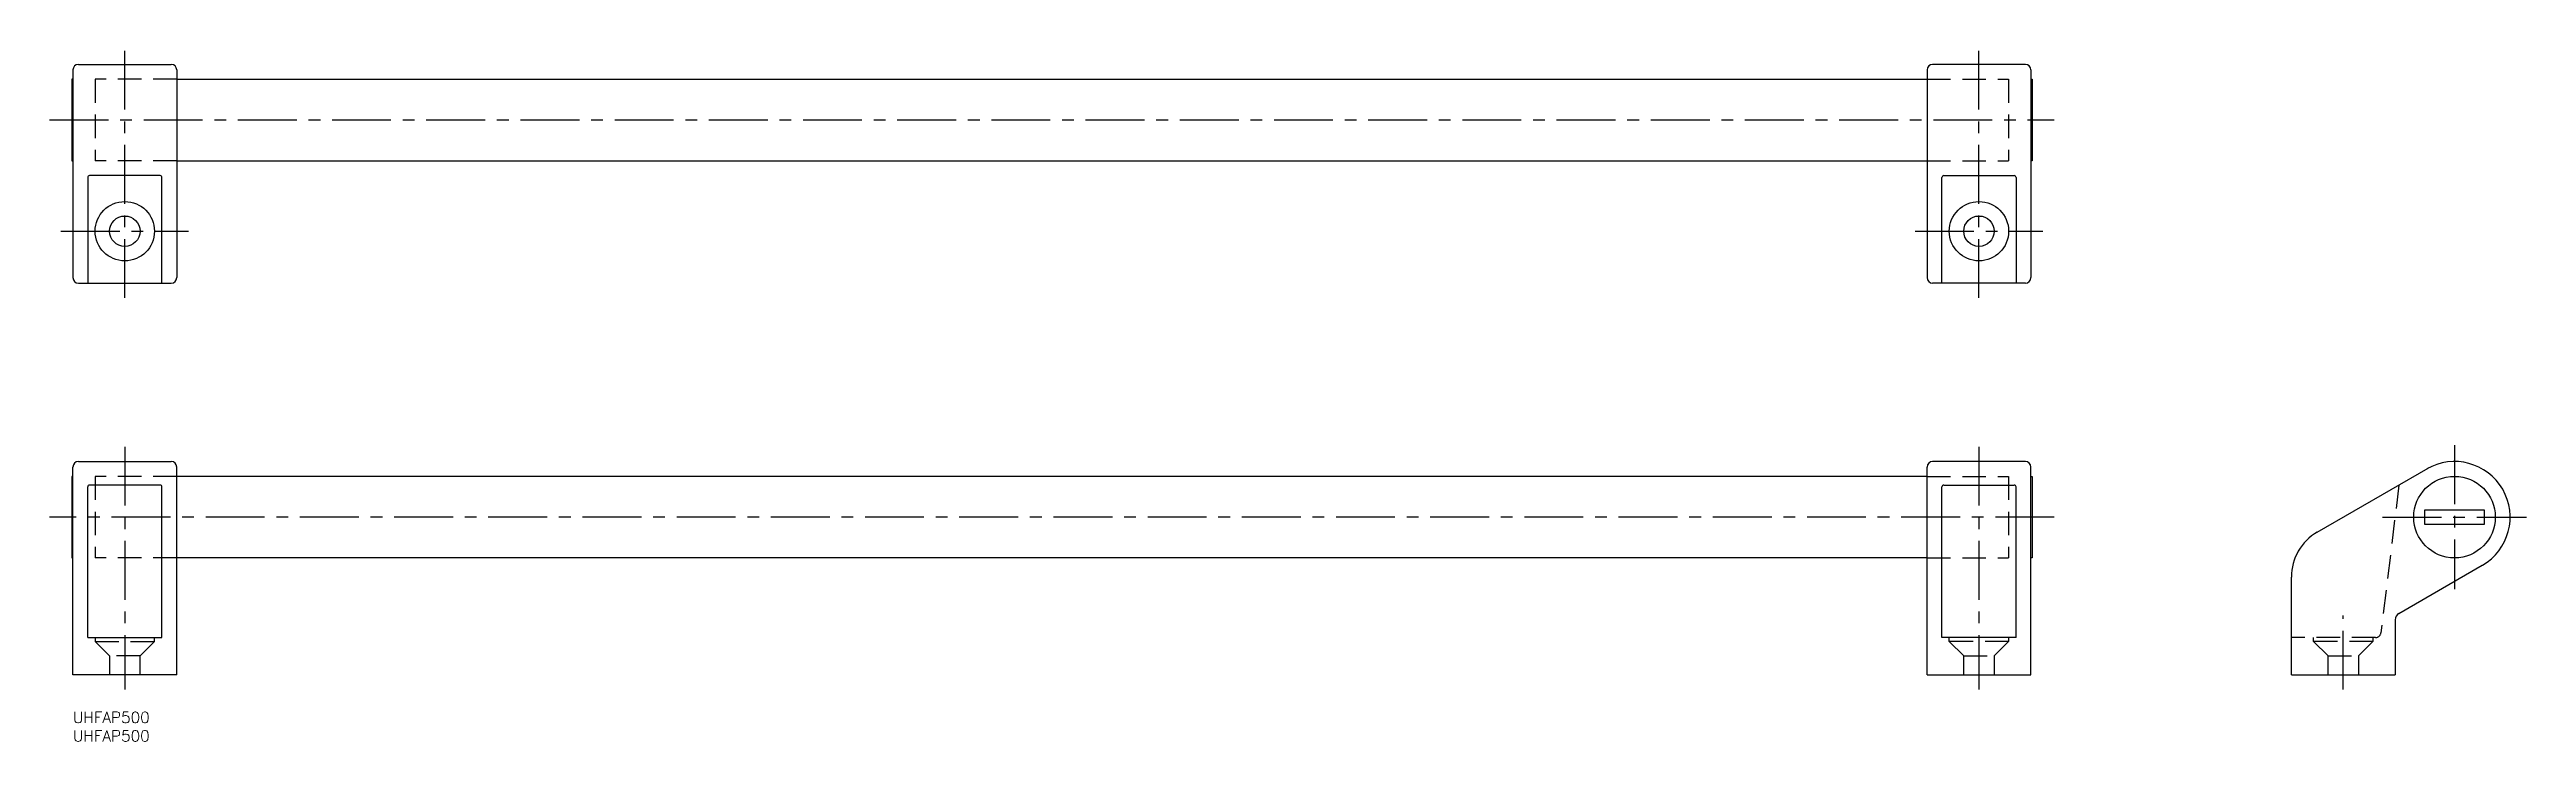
# Model space of a CAD drawing. Extents: x -6 to 662, y -8 to 179.
import ezdxf

# ---------------------------------------------------------------- set-up
doc = ezdxf.new("R2010")
doc.units = 0
doc.header["$LTSCALE"] = 0.5
doc.linetypes.add('CENTER', pattern=[50.8, 31.75, -6.35, 6.35, -6.35])
doc.linetypes.add('DASHED', pattern=[19.05, 12.7, -6.35])
for name, color, linetype in [('MSM_CENTER', 1, 'CENTER'), ('MSM_CONTINUOUS', 7, 'CONTINUOUS'), ('MSM_DASHED', 4, 'DASHED'), ('MSM_PART_NUMBER', 7, 'CONTINUOUS')]:
    doc.layers.add(name, color=color, linetype=linetype)
doc.styles.get("Standard").update_dxf_attribs({"font": 'txt.shx', "height": 3, "bigfont": 'bigfont.shx'})

# ---------------------------------------------------------------- blocks, each defined once
blk = doc.blocks.new('*U7')
at = {"layer": 'MSM_PART_NUMBER'}
blk.add_text('UHFAP500', height=3, dxfattribs=at).set_placement((0, -3))
blk = doc.blocks.new('*U8')
at = {"layer": 'MSM_PART_NUMBER'}
blk.add_text('UHFAP500', height=3, dxfattribs=at).set_placement((0, -8))

msp = doc.modelspace()

# ---------------------------------------------------------------- linework, layer by layer
at = {"layer": 'MSM_CENTER'}
for p, q in [((14, 111.62), (14, 178.62)), ((514, 111.62), (514, 178.62)), ((-6.3, 159.62), (534.3, 159.62)), ((-3.24, 129.62), (31.2, 129.62)), ((496.76, 129.62), (531.2, 129.62)), ((14, 71.5), (14, 6)), ((514, 71.5), (514, 6)), ((642.23, 71.9), (642.23, 33.1)), ((534.3, 52.5), (-6.3, 52.5)), ((622.83, 52.5), (661.63, 52.5)), ((612.23, 6), (612.23, 25.96))]:
    msp.add_line(p, q, dxfattribs=at)
at = {"layer": 'MSM_CONTINUOUS'}
for p, q in [((1.5, 174.62), (26.5, 174.62)), ((526.5, 174.62), (501.5, 174.62)), ((0, 170.62), (-0.3, 170.62)), ((-0.3, 170.62), (-0.3, 148.62)), ((0, 173.12), (0, 117.12)), ((28, 173.12), (28, 117.12)), ((28, 170.62), (500, 170.62)), ((500, 173.12), (500, 117.12)), ((528, 173.12), (528, 117.12)), ((528, 170.62), (528.3, 170.62)), ((528.3, 170.62), (528.3, 148.62)), ((-0.3, 148.62), (0, 148.62)), ((28, 148.62), (500, 148.62)), ((528.3, 148.62), (528, 148.62)), ((4, 144.12), (4, 115.62)), ((23.5, 144.62), (4.5, 144.62)), ((24, 115.62), (24, 144.12)), ((504, 115.62), (504, 144.12)), ((504.5, 144.62), (523.5, 144.62)), ((524, 144.12), (524, 115.62)), ((1.5, 115.62), (26.5, 115.62)), ((526.5, 115.62), (501.5, 115.62)), ((1.5, 67.5), (26.5, 67.5)), ((526.5, 67.5), (501.5, 67.5)), ((0, 63.5), (-0.3, 63.5)), ((-0.3, 63.5), (-0.3, 41.5)), ((0, 10), (0, 66)), ((4, 20), (4, 60.65)), ((23.5, 61.15), (4.5, 61.15)), ((24, 20), (24, 60.65)), ((28, 10), (28, 66)), ((500, 63.5), (28, 63.5)), ((500, 10), (500, 66)), ((504, 20), (504, 60.65)), ((504.5, 61.15), (523.5, 61.15)), ((524, 20), (524, 60.65)), ((528, 10), (528, 66)), ((528, 63.5), (528.3, 63.5)), ((528.3, 63.5), (528.3, 41.5)), ((605.23, 48.46), (635.17, 65.73)), ((634.23, 50.5), (634.23, 54.5)), ((634.23, 54.5), (650.23, 54.5)), ((650.23, 54.5), (650.23, 50.5)), ((650.23, 50.5), (634.23, 50.5)), ((-0.3, 41.5), (0, 41.5)), ((500, 41.5), (28, 41.5)), ((528.3, 41.5), (528, 41.5)), ((598.23, 10), (598.23, 36.33)), ((627.23, 26.52), (649.73, 39.51)), ((626.23, 24.79), (626.23, 10)), ((4, 20), (24, 20)), ((524, 20), (504, 20)), ((28, 10), (0, 10)), ((500, 10), (528, 10)), ((598.23, 10), (626.23, 10))]:
    msp.add_line(p, q, dxfattribs=at)
for centre, radius in [((14, 129.62), 8), ((14, 129.62), 4.1), ((514, 129.62), 8), ((514, 129.62), 4.1), ((642.23, 52.5), 11)]:
    msp.add_circle(centre, radius, dxfattribs=at)
for centre, radius, start, end in [((1.5, 173.12), 1.5, 90, 180), ((26.5, 173.12), 1.5, 0, 90), ((501.5, 173.12), 1.5, 90, 180), ((526.5, 173.12), 1.5, 0, 90), ((4.5, 144.12), 0.5, 90, 180), ((23.5, 144.12), 0.5, 0, 90), ((504.5, 144.12), 0.5, 90, 180), ((523.5, 144.12), 0.5, 0, 90), ((1.5, 117.12), 1.5, 180, 270), ((26.5, 117.12), 1.5, 270, 0), ((501.5, 117.12), 1.5, 180, 270), ((526.5, 117.12), 1.5, 270, 0), ((1.5, 66), 1.5, 90, 180), ((26.5, 66), 1.5, 0, 90), ((501.5, 66), 1.5, 90, 180), ((526.5, 66), 1.5, 0, 90), ((642.23, 52.5), 15, 300.01445, 120), ((4.5, 60.65), 0.5, 90, 180), ((23.5, 60.65), 0.5, 0, 90), ((504.5, 60.65), 0.5, 90, 180), ((523.5, 60.65), 0.5, 0, 90), ((612.23, 36.33), 14, 119.98872, 180), ((628.23, 24.79), 2, 120, 180)]:
    msp.add_arc(centre, radius, start, end, dxfattribs=at)
at = {"layer": 'MSM_DASHED'}
for p, q in [((6, 170.62), (6, 148.62)), ((28, 170.62), (6, 170.62)), ((500, 170.62), (522, 170.62)), ((522, 170.62), (522, 148.62)), ((28, 148.62), (6, 148.62)), ((500, 148.62), (522, 148.62)), ((6, 63.5), (6, 41.5)), ((28, 63.5), (6, 63.5)), ((500, 63.5), (522, 63.5)), ((522, 63.5), (522, 41.5)), ((627.23, 61.15), (622.39, 21.32)), ((28, 41.5), (6, 41.5)), ((500, 41.5), (522, 41.5)), ((6, 20), (6, 19)), ((6, 19), (9.9, 15.1)), ((6, 19), (22, 19)), ((9.9, 15.1), (9.9, 10)), ((18.1, 15.1), (9.9, 15.1)), ((18.1, 15.1), (22, 19)), ((18.1, 10), (18.1, 15.1)), ((22, 19), (22, 20)), ((506, 19), (506, 20)), ((509.9, 15.1), (506, 19)), ((522, 19), (506, 19)), ((509.9, 10), (509.9, 15.1)), ((509.9, 15.1), (518.1, 15.1)), ((522, 19), (518.1, 15.1)), ((518.1, 15.1), (518.1, 10)), ((522, 20), (522, 19)), ((620.9, 20), (598.23, 20)), ((604.23, 19), (604.23, 20)), ((608.13, 15.1), (604.23, 19)), ((620.23, 19), (604.23, 19)), ((608.13, 10), (608.13, 15.1)), ((608.13, 15.1), (616.33, 15.1)), ((620.23, 19), (616.33, 15.1)), ((616.33, 15.1), (616.33, 10)), ((620.23, 20), (620.23, 19))]:
    msp.add_line(p, q, dxfattribs=at)
msp.add_arc((620.9, 21.5), 1.5, 270, 353.07258, dxfattribs=at)

# ---------------------------------------------------------------- block references
at = {"layer": 'MSM_CONTINUOUS'}
for name in ['*U7', '*U8']:
    msp.add_blockref(name, (0, 0), dxfattribs=at)

doc.saveas('drawing.dxf')
